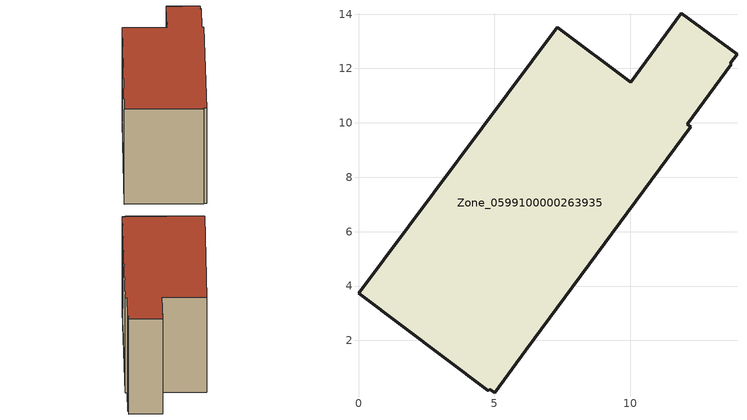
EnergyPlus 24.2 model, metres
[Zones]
Zone_0599100000263935
 floor ground (C_G): 13.92,12.53 13.67,12.18 13.72,12.15 12.1,9.95 12.22,9.86 6.15,1.63 5.02,0.07 4.83,0.21 4.78,0.14 0,3.73 7.3,13.52 10,11.49 11.88,14.04 z1.21
 wall outside (C_F): 12.1,9.95 13.72,12.15 13.67,12.18 13.92,12.53 11.88,14.04 10,11.49 7.3,13.52 0,3.73 4.78,0.14 4.83,0.21 5.02,0.07 6.15,1.63 12.22,9.86 12.1,9.95 z1.21:9.4
 roof outside (C_R): 13.67,12.18 13.92,12.53 11.88,14.04 10,11.49 7.3,13.52 0,3.73 4.78,0.14 4.83,0.21 5.02,0.07 6.15,1.63 12.22,9.86 12.1,9.95 13.72,12.15 z9.4
[BUILDING]
Pand.0599100000263935: North Axis=0; Terrain=City; Loads Convergence Tolerance Value=0.04; Temperature Convergence Tolerance Value=0.4; Solar Distribution=FullExterior; Maximum Number of Warmup Days=25; Minimum Number of Warmup Days=1
[Site:Location]
Rotterdam.The.Hague.AP_ZH_NLD Design_Conditions: Latitude=51.96; Longitude=4.45; Time Zone=1; Elevation=-4.5
[SITE:GROUNDTEMPERATURE:BUILDINGSURFACE]
18, 18, 18, 18, 18, 18, 18, 18, 18, 18, 18, 18
[MATERIAL] Thermal Absorptance=0.9; Solar Absorptance=0.7; Visible Absorptance=0.7
Name | Roughness | Thickness | Conductivity | Density | Specific Heat
G.TC.1965-1974 | MediumSmooth | 0.15 | 0.882353 | 540 | 1210
F.TC.1965-1974 | Rough | 0.3 | 0.697674 | 1920 | 840
R.TC.1965-1974 | MediumRough | 0.2 | 0.232558 | 1500 | 1000
[CONSTRUCTION]
C_G: G.TC.1965-1974
C_F: F.TC.1965-1974
C_R: R.TC.1965-1974
[ZONE]
Zone_0599100000263935: Type=1; Multiplier=1; Ceiling Height=Autocalculate; Volume=Autocalculate; Floor Area=autocalculate; Part of Total Floor Area=Yes
[ZONEINFILTRATION:DESIGNFLOWRATE]
Infil_Zone_0599100000263935: Zone or ZoneList or Space or SpaceList=Zone_0599100000263935; Schedule=AlwaysOn; Design Flow Rate Calculation Method=Flow/Area; Flow Rate per Floor Area=0.003; Constant Term Coefficient=1; Temperature Term Coefficient=0; Velocity Term Coefficient=0; Velocity Squared Term Coefficient=0
[HVACTEMPLATE:ZONE:IDEALLOADSAIRSYSTEM]
Zone_0599100000263935: Maximum Heating Supply Air Temperature=50; Minimum Cooling Supply Air Temperature=13; Maximum Heating Supply Air Humidity Ratio=0.0156; Minimum Cooling Supply Air Humidity Ratio=0.0077; Heating Limit=NoLimit; Cooling Limit=NoLimit; Dehumidification Control Type=ConstantSensibleHeatRatio; Cooling Sensible Heat Ratio=0.7; Dehumidification Setpoint=60; Humidification Control Type=None; Humidification Setpoint=30; Outdoor Air Method=None; Outdoor Air Flow Rate per Person=0.00944; Outdoor Air Flow Rate per Zone Floor Area=0; Outdoor Air Flow Rate per Zone=0; Demand Controlled Ventilation Type=None; Outdoor Air Economizer Type=NoEconomizer; Heat Recovery Type=None; Sensible Heat Recovery Effectiveness=0.7; Latent Heat Recovery Effectiveness=0.65
[ZONECONTROL:THERMOSTAT]
ThermostatControl_Zone_0599100000263935: Zone or ZoneList=Zone_0599100000263935; Control Type Schedule=DualSetpointControlType; Control 1=Thermostat_Zone_0599100000263935; Temperature Difference Between Cutout And Setpoint=0
[THERMOSTATSETPOINT:DUALSETPOINT]
Thermostat_Zone_0599100000263935: Heating Setpoint Temperature Schedule=HeatingSetpoint_Zone_0599100000263935; Cooling Setpoint Temperature Schedule=CoolingSetpoint_Zone_0599100000263935
[SCHEDULE:COMPACT]
HeatingSetpoint_Zone_0599100000263935: Through: 12/31, For: AllDays, Until: 24:00, 21
CoolingSetpoint_Zone_0599100000263935: Through: 12/31, For: AllDays, Until: 24:00, 24
DualSetpointControlType: Through: 12/31, For: AllDays, Until: 24:00, 4
AlwaysOn: Through: 12/31, For: AllDays, Until: 24:00, 1
